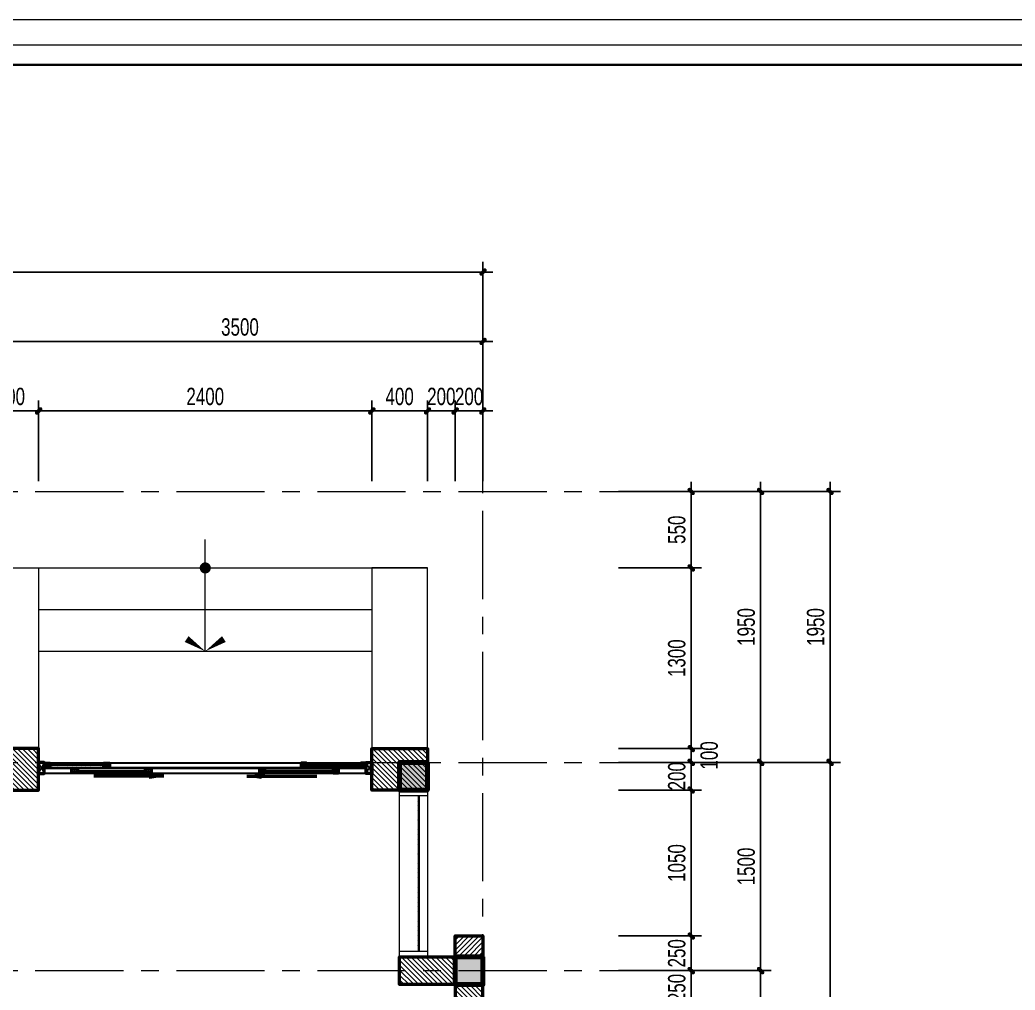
# Model space of a CAD drawing. Header units: inches. Extents: x 88947 to 296847, y 35049 to 161062.
# Drawn here: x 195426 to 202594, y 91069 to 98056 of the extents above; entities that cross this region are included whole.
import ezdxf

# ---------------------------------------------------------------- set-up
doc = ezdxf.new("R2010")
doc.units = ezdxf.units.IN
doc.header["$MEASUREMENT"] = 0
doc.header["$PDMODE"] = 1
doc.linetypes.add('ACAD_ISO03W100', pattern=[30, 12, -18])
doc.linetypes.add('CENTER', pattern=[50.8, 31.75, -6.35, 6.35, -6.35])
for name, color, linetype, lineweight in [('A-Dims', 145, 'Continuous', 25), ('A-Text', 30, 'Continuous', 9), ('A-Wall', 2, 'Continuous', 35), ('CUA', 42, 'Continuous', 20), ('DIM', 7, 'Continuous', 25), ('HACTH', 8, 'Continuous', 5), ('HATCH', 8, 'Continuous', 5), ('KHUNG 1', 6, 'Continuous', 70), ('KHUNG 2', 144, 'Continuous', 18), ('mb$0$CUA', 42, 'Continuous', 20), ('mb$0$HATCH', 69, 'Continuous', 15), ('mb$0$net cat', 51, 'Continuous', 50), ('mb$0$net manh', 251, 'Continuous', 5), ('NETMANH', 192, 'Continuous', 18), ('THAY', 3, 'Continuous', 18), ('TRUC', 252, 'ACAD_ISO03W100', 13), ('TUONG', 4, 'Continuous', 50)]:
    doc.layers.add(name, color=color, linetype=linetype, lineweight=lineweight)
doc.styles.add('VNI-HELVE-CONDENSE', font='VNARIAL.TTF', dxfattribs={"width": 0.7})
doc.dimstyles.new('TAS-100', dxfattribs={"dimscale": 50, "dimtxt": 2.5, "dimasz": 0.7, "dimexe": 1.5, "dimexo": 1.5, "dimgap": 0.8, "dimtad": 1, "dimdec": 0, "dimzin": 3, "dimdsep": 46, "dimtxsty": 'VNI-HELVE-CONDENSE', "dimblk": 'TICK', "dimcen": 2.5, "dimclrt": 71, "dimazin": 2, "dimtfac": 0.75, "dimtdec": 0, "dimtix": 1, "dimtmove": 2, "dimatfit": 2, "dimldrblk": 'TICK123', "dimfxl": 1.5, "dimtolj": 1, "dimtzin": 0, "dimarcsym": 0})
doc.dimstyles.new('TL100', dxfattribs={"dimscale": 0, "dimtxt": 250, "dimasz": 200, "dimexe": 100, "dimexo": 100, "dimgap": 100, "dimtad": 1, "dimdec": 0, "dimzin": 0, "dimdsep": 46, "dimtxsty": 'VNI-HELVE-CONDENSE', "dimblk": 'ARCHTICK', "dimcen": -6, "dimdle": 10, "dimclrd": 253, "dimclre": 256, "dimclrt": 256, "dimadec": 0, "dimazin": 0, "dimtfac": 0.005, "dimtdec": 0, "dimtix": 1, "dimtmove": 2, "dimatfit": 3, "dimldrblk": 'CLOSEDBLANK', "dimfxl": 1, "dimtolj": 1, "dimtzin": 0, "dimlwd": -1, "dimarcsym": 0})

# ---------------------------------------------------------------- blocks, each defined once
blk = doc.blocks.new('khung ten')
at = {"layer": 'A-Wall', "ltscale": 0.7}
blk.add_lwpolyline([(267204, -219099), (305804, -219099), (305804, -190799), (267204, -190799)], close=True, dxfattribs=at)
at = {"layer": 'KHUNG 2', "ltscale": 0.7}
blk.add_lwpolyline([(267004, -219299), (306004, -219299), (306004, -190599), (267004, -190599)], close=True, dxfattribs=at)
at = {"layer": 'NETMANH', "ltscale": 0.7}
blk.add_lwpolyline([(265004, -220042), (307004, -220042), (307004, -190342), (265004, -190342)], close=True, dxfattribs=at)
blk = doc.blocks.new('_ArchTick')
at = {"color": 0, "linetype": 'ByBlock', "const_width": 0.15}
blk.add_lwpolyline([(-0.5, -0.5), (0.5, 0.5)], dxfattribs=at)
blk = doc.blocks.new('TICK')
at = {"layer": 'A-Dims', "color": 1}
for p, q in [((-2, 0), (2, 0)), ((0, 1.5), (0, -1.5))]:
    blk.add_line(p, q, dxfattribs=at)
at = {"layer": 'A-Dims', "color": 1, "const_width": 0.788}
blk.add_lwpolyline([(-0.33, -0.35), (0.38, 0.38)], dxfattribs=at)
at = {"layer": 'A-Dims', "color": 1, "const_width": 0.394}
for points in [[(0.24, 0.52, -0.414214), (0.52, 0.52, -1)], [(0.52, 0.52, -0.414214), (0.52, 0.24, -1)], [(-0.47, -0.21, 0.414214), (-0.47, -0.49, 1)], [(-0.47, -0.49, 0.414214), (-0.19, -0.49, 1)]]:
    blk.add_lwpolyline(points, format="xyb", dxfattribs=at)
blk = doc.blocks.new('*D3049')
at = {"layer": 'Defpoints', "color": 0}
for p in [(13450, -3450), (14550, -3450), (13450, -8450)]:
    blk.add_point(p, dxfattribs=at)
at = {"layer": 'DIM', "color": 0, "lineweight": -2}
for p, q in [((13525, -3450), (14625, -3450)), ((14550, -8415), (14550, -3485)), ((13525, -8450), (14625, -8450))]:
    blk.add_line(p, q, dxfattribs=at)
at = {"layer": 'DIM', "color": 0, "lineweight": -2, "xscale": 35, "yscale": 35, "zscale": 35}
for p, rotation in [((14550, -3450), 90), ((14550, -8450), 270)]:
    blk.add_blockref('TICK', p, dxfattribs=dict(at, rotation=rotation))
at = {"layer": 'DIM', "color": 71, "insert": (14446.2, -5950), "char_height": 125, "attachment_point": 5, "rotation": 90, "style": 'VNI-HELVE-CONDENSE'}
blk.add_mtext('\\A1;5000', dxfattribs=at)
blk = doc.blocks.new('TICK123')
at = {"layer": 'A-Dims', "color": 1}
blk.add_lwpolyline([(0.05, 0, 0, 0.84, 0), (-2.11, 0, 8.4, 8.4, 0)], format="xyseb", dxfattribs=at)
blk = doc.blocks.new('*D3050')
at = {"layer": 'Defpoints', "color": 0}
for p in [(13450, -1950), (14550, -1950), (13450, -3450)]:
    blk.add_point(p, dxfattribs=at)
at = {"layer": 'DIM', "color": 0, "lineweight": -2}
for p, q in [((13525, -1950), (14625, -1950)), ((14550, -3415), (14550, -1985)), ((13525, -3450), (14625, -3450))]:
    blk.add_line(p, q, dxfattribs=at)
at = {"layer": 'DIM', "color": 0, "lineweight": -2, "xscale": 35, "yscale": 35, "zscale": 35}
for p, rotation in [((14550, -1950), 90), ((14550, -3450), 270)]:
    blk.add_blockref('TICK', p, dxfattribs=dict(at, rotation=rotation))
at = {"layer": 'DIM', "color": 71, "insert": (14446.2, -2700), "char_height": 125, "attachment_point": 5, "rotation": 90, "style": 'VNI-HELVE-CONDENSE'}
blk.add_mtext('\\A1;1500', dxfattribs=at)
blk = doc.blocks.new('*D3051')
at = {"layer": 'Defpoints', "color": 0}
for p in [(13450, -1950), (15050, -1950), (13450, -9950)]:
    blk.add_point(p, dxfattribs=at)
at = {"layer": 'DIM', "color": 0, "lineweight": -2}
for p, q in [((13525, -1950), (15125, -1950)), ((15050, -9915), (15050, -1985)), ((13525, -9950), (15125, -9950))]:
    blk.add_line(p, q, dxfattribs=at)
at = {"layer": 'DIM', "color": 0, "lineweight": -2, "xscale": 35, "yscale": 35, "zscale": 35}
for p, rotation in [((15050, -1950), 90), ((15050, -9950), 270)]:
    blk.add_blockref('TICK', p, dxfattribs=dict(at, rotation=rotation))
at = {"layer": 'DIM', "color": 71, "insert": (14946.2, -5950), "char_height": 125, "attachment_point": 5, "rotation": 90, "style": 'VNI-HELVE-CONDENSE'}
blk.add_mtext('\\A1;8000', dxfattribs=at)
blk = doc.blocks.new('*D3052')
at = {"layer": 'Defpoints', "color": 0}
for p in [(13450, -1950), (14050, -1950), (13450, -2150)]:
    blk.add_point(p, dxfattribs=at)
at = {"layer": 'DIM', "color": 0, "lineweight": -2}
for p, q in [((14050, -1915), (14050, -1880)), ((13525, -1950), (14125, -1950)), ((14050, -2150), (14050, -1950)), ((13525, -2150), (14125, -2150)), ((14050, -2185), (14050, -2220))]:
    blk.add_line(p, q, dxfattribs=at)
at = {"layer": 'DIM', "color": 0, "lineweight": -2, "xscale": 35, "yscale": 35, "zscale": 35}
for p, rotation in [((14050, -1950), 270), ((14050, -2150), 90)]:
    blk.add_blockref('TICK', p, dxfattribs=dict(at, rotation=rotation))
at = {"layer": 'DIM', "color": 71, "insert": (13946.2, -2050), "char_height": 125, "attachment_point": 5, "rotation": 90, "style": 'VNI-HELVE-CONDENSE'}
blk.add_mtext('\\A1;200', dxfattribs=at)
blk = doc.blocks.new('*D3053')
at = {"layer": 'Defpoints', "color": 0}
for p in [(13450, -2150), (13450, -3200), (14050, -3200)]:
    blk.add_point(p, dxfattribs=at)
at = {"layer": 'DIM', "color": 0, "lineweight": -2}
for p, q in [((13525, -2150), (14125, -2150)), ((14050, -2185), (14050, -3165)), ((13525, -3200), (14125, -3200))]:
    blk.add_line(p, q, dxfattribs=at)
at = {"layer": 'DIM', "color": 0, "lineweight": -2, "xscale": 35, "yscale": 35, "zscale": 35}
for p, rotation in [((14050, -2150), 90), ((14050, -3200), 270)]:
    blk.add_blockref('TICK', p, dxfattribs=dict(at, rotation=rotation))
at = {"layer": 'DIM', "color": 71, "insert": (13946.2, -2675), "char_height": 125, "attachment_point": 5, "rotation": 90, "style": 'VNI-HELVE-CONDENSE'}
blk.add_mtext('\\A1;1050', dxfattribs=at)
blk = doc.blocks.new('*D3054')
at = {"layer": 'Defpoints', "color": 0}
for p in [(13450, -3200), (13450, -3450), (14050, -3450)]:
    blk.add_point(p, dxfattribs=at)
at = {"layer": 'DIM', "color": 0, "lineweight": -2}
for p, q in [((14050, -3165), (14050, -3130)), ((13525, -3200), (14125, -3200)), ((14050, -3200), (14050, -3450)), ((13525, -3450), (14125, -3450)), ((14050, -3485), (14050, -3520))]:
    blk.add_line(p, q, dxfattribs=at)
at = {"layer": 'DIM', "color": 0, "lineweight": -2, "xscale": 35, "yscale": 35, "zscale": 35}
for p, rotation in [((14050, -3200), 270), ((14050, -3450), 90)]:
    blk.add_blockref('TICK', p, dxfattribs=dict(at, rotation=rotation))
at = {"layer": 'DIM', "color": 71, "insert": (13946.2, -3325), "char_height": 125, "attachment_point": 5, "rotation": 90, "style": 'VNI-HELVE-CONDENSE'}
blk.add_mtext('\\A1;250', dxfattribs=at)
blk = doc.blocks.new('*D3055')
at = {"layer": 'Defpoints', "color": 0}
for p in [(13450, -3450), (13450, -3700), (14050, -3700)]:
    blk.add_point(p, dxfattribs=at)
at = {"layer": 'DIM', "color": 0, "lineweight": -2}
for p, q in [((14050, -3415), (14050, -3380)), ((13525, -3450), (14125, -3450)), ((14050, -3450), (14050, -3700)), ((13525, -3700), (14125, -3700)), ((14050, -3735), (14050, -3770))]:
    blk.add_line(p, q, dxfattribs=at)
at = {"layer": 'DIM', "color": 0, "lineweight": -2, "xscale": 35, "yscale": 35, "zscale": 35}
for p, rotation in [((14050, -3450), 270), ((14050, -3700), 90)]:
    blk.add_blockref('TICK', p, dxfattribs=dict(at, rotation=rotation))
at = {"layer": 'DIM', "color": 71, "insert": (13946.2, -3575), "char_height": 125, "attachment_point": 5, "rotation": 90, "style": 'VNI-HELVE-CONDENSE'}
blk.add_mtext('\\A1;250', dxfattribs=at)
blk = doc.blocks.new('*D3069')
at = {"layer": 'Defpoints', "color": 0}
for p in [(12550, 1080.6), (9050, 0), (12550, 0)]:
    blk.add_point(p, dxfattribs=at)
at = {"layer": 'DIM', "color": 0, "lineweight": -2}
for p, q in [((9050, 75), (9050, 1155.6)), ((12550, 75), (12550, 1155.6)), ((9085, 1080.6), (12515, 1080.6))]:
    blk.add_line(p, q, dxfattribs=at)
at = {"layer": 'DIM', "color": 0, "lineweight": -2, "xscale": 35, "yscale": 35, "zscale": 35, "rotation": 180}
blk.add_blockref('TICK', (9050, 1080.6), dxfattribs=at)
at = {"layer": 'DIM', "color": 0, "lineweight": -2, "xscale": 35, "yscale": 35, "zscale": 35}
blk.add_blockref('TICK', (12550, 1080.6), dxfattribs=at)
at = {"layer": 'DIM', "color": 71, "insert": (10800, 1184.4), "char_height": 125, "attachment_point": 5, "style": 'VNI-HELVE-CONDENSE'}
blk.add_mtext('\\A1;3500', dxfattribs=at)
blk = doc.blocks.new('*D3070')
at = {"layer": 'Defpoints', "color": 0}
for p in [(12550, 1580.6), (12550, 0), (150, 0)]:
    blk.add_point(p, dxfattribs=at)
at = {"layer": 'DIM', "color": 0, "lineweight": -2}
for p, q in [((150, 75), (150, 1655.6)), ((12550, 75), (12550, 1655.6)), ((185, 1580.6), (12515, 1580.6))]:
    blk.add_line(p, q, dxfattribs=at)
at = {"layer": 'DIM', "color": 0, "lineweight": -2, "xscale": 35, "yscale": 35, "zscale": 35, "rotation": 180}
blk.add_blockref('TICK', (150, 1580.6), dxfattribs=at)
at = {"layer": 'DIM', "color": 0, "lineweight": -2, "xscale": 35, "yscale": 35, "zscale": 35}
blk.add_blockref('TICK', (12550, 1580.6), dxfattribs=at)
at = {"layer": 'DIM', "color": 71, "insert": (6350, 1684.3), "char_height": 125, "attachment_point": 5, "style": 'VNI-HELVE-CONDENSE'}
blk.add_mtext('\\A1;12400', dxfattribs=at)
blk = doc.blocks.new('*D3077')
at = {"layer": 'Defpoints', "color": 0}
for p in [(8950, 580.6), (8950, 0), (9350, 0)]:
    blk.add_point(p, dxfattribs=at)
at = {"layer": 'DIM', "color": 0, "lineweight": -2}
for p, q in [((8950, 75), (8950, 655.6)), ((9350, 75), (9350, 655.6)), ((9315, 580.6), (8985, 580.6))]:
    blk.add_line(p, q, dxfattribs=at)
at = {"layer": 'DIM', "color": 0, "lineweight": -2, "xscale": 35, "yscale": 35, "zscale": 35, "rotation": 180}
blk.add_blockref('TICK', (8950, 580.6), dxfattribs=at)
at = {"layer": 'DIM', "color": 0, "lineweight": -2, "xscale": 35, "yscale": 35, "zscale": 35}
blk.add_blockref('TICK', (9350, 580.6), dxfattribs=at)
at = {"layer": 'DIM', "color": 71, "insert": (9150, 684.3), "char_height": 125, "attachment_point": 5, "style": 'VNI-HELVE-CONDENSE'}
blk.add_mtext('\\A1;400', dxfattribs=at)
blk = doc.blocks.new('*D3078')
at = {"layer": 'Defpoints', "color": 0}
for p in [(12350, 580.6), (12350, 0), (12550, 0)]:
    blk.add_point(p, dxfattribs=at)
at = {"layer": 'DIM', "color": 0, "lineweight": -2}
for p, q in [((12350, 75), (12350, 655.6)), ((12550, 75), (12550, 655.6)), ((12315, 580.6), (12280, 580.6)), ((12550, 580.6), (12350, 580.6)), ((12585, 580.6), (12620, 580.6))]:
    blk.add_line(p, q, dxfattribs=at)
at = {"layer": 'DIM', "color": 0, "lineweight": -2, "xscale": 35, "yscale": 35, "zscale": 35}
blk.add_blockref('TICK', (12350, 580.6), dxfattribs=at)
at = {"layer": 'DIM', "color": 0, "lineweight": -2, "xscale": 35, "yscale": 35, "zscale": 35, "rotation": 180}
blk.add_blockref('TICK', (12550, 580.6), dxfattribs=at)
at = {"layer": 'DIM', "color": 71, "insert": (12450, 684.3), "char_height": 125, "attachment_point": 5, "style": 'VNI-HELVE-CONDENSE'}
blk.add_mtext('\\A1;200', dxfattribs=at)
blk = doc.blocks.new('*D3079')
at = {"layer": 'Defpoints', "color": 0}
for p in [(11750, 580.6), (11750, 0), (12150, 0)]:
    blk.add_point(p, dxfattribs=at)
at = {"layer": 'DIM', "color": 0, "lineweight": -2}
for p, q in [((11750, 75), (11750, 655.6)), ((12150, 75), (12150, 655.6)), ((12115, 580.6), (11785, 580.6))]:
    blk.add_line(p, q, dxfattribs=at)
at = {"layer": 'DIM', "color": 0, "lineweight": -2, "xscale": 35, "yscale": 35, "zscale": 35, "rotation": 180}
blk.add_blockref('TICK', (11750, 580.6), dxfattribs=at)
at = {"layer": 'DIM', "color": 0, "lineweight": -2, "xscale": 35, "yscale": 35, "zscale": 35}
blk.add_blockref('TICK', (12150, 580.6), dxfattribs=at)
at = {"layer": 'DIM', "color": 71, "insert": (11950, 684.3), "char_height": 125, "attachment_point": 5, "style": 'VNI-HELVE-CONDENSE'}
blk.add_mtext('\\A1;400', dxfattribs=at)
blk = doc.blocks.new('*D3157')
at = {"layer": 'Defpoints', "color": 0}
for p in [(13450, -1850), (14050, -1850), (13450, -1950)]:
    blk.add_point(p, dxfattribs=at)
at = {"layer": 'DIM', "color": 0, "lineweight": -2}
for p, q in [((14050, -1815), (14050, -1780)), ((13525, -1850), (14125, -1850)), ((14050, -1950), (14050, -1850)), ((13525, -1950), (14125, -1950)), ((14050, -1985), (14050, -2020))]:
    blk.add_line(p, q, dxfattribs=at)
at = {"layer": 'DIM', "color": 0, "lineweight": -2, "xscale": 35, "yscale": 35, "zscale": 35}
for p, rotation in [((14050, -1850), 270), ((14050, -1950), 90)]:
    blk.add_blockref('TICK', p, dxfattribs=dict(at, rotation=rotation))
at = {"layer": 'DIM', "color": 71, "insert": (14179.6, -1900), "char_height": 125, "attachment_point": 5, "rotation": 90, "style": 'VNI-HELVE-CONDENSE'}
blk.add_mtext('\\A1;100', dxfattribs=at)
blk = doc.blocks.new('*D3175')
at = {"layer": 'Defpoints', "color": 0}
for p in [(12150, 580.6), (12150, 0), (12350, 0)]:
    blk.add_point(p, dxfattribs=at)
at = {"layer": 'DIM', "color": 0, "lineweight": -2}
for p, q in [((12150, 75), (12150, 655.6)), ((12350, 75), (12350, 655.6)), ((12115, 580.6), (12080, 580.6)), ((12350, 580.6), (12150, 580.6)), ((12385, 580.6), (12420, 580.6))]:
    blk.add_line(p, q, dxfattribs=at)
at = {"layer": 'DIM', "color": 0, "lineweight": -2, "xscale": 35, "yscale": 35, "zscale": 35}
blk.add_blockref('TICK', (12150, 580.6), dxfattribs=at)
at = {"layer": 'DIM', "color": 0, "lineweight": -2, "xscale": 35, "yscale": 35, "zscale": 35, "rotation": 180}
blk.add_blockref('TICK', (12350, 580.6), dxfattribs=at)
at = {"layer": 'DIM', "color": 71, "insert": (12250, 684.3), "char_height": 125, "attachment_point": 5, "style": 'VNI-HELVE-CONDENSE'}
blk.add_mtext('\\A1;200', dxfattribs=at)
blk = doc.blocks.new('*D3177')
at = {"layer": 'Defpoints', "color": 0}
for p in [(13450, -550), (14050, -550), (13450, -1850)]:
    blk.add_point(p, dxfattribs=at)
at = {"layer": 'DIM', "color": 0, "lineweight": -2}
for p, q in [((13525, -550), (14125, -550)), ((14050, -1815), (14050, -585)), ((13525, -1850), (14125, -1850))]:
    blk.add_line(p, q, dxfattribs=at)
at = {"layer": 'DIM', "color": 0, "lineweight": -2, "xscale": 35, "yscale": 35, "zscale": 35}
for p, rotation in [((14050, -550), 90), ((14050, -1850), 270)]:
    blk.add_blockref('TICK', p, dxfattribs=dict(at, rotation=rotation))
at = {"layer": 'DIM', "color": 71, "insert": (13946.1, -1200), "char_height": 125, "attachment_point": 5, "rotation": 90, "style": 'VNI-HELVE-CONDENSE'}
blk.add_mtext('\\A1;1300', dxfattribs=at)
blk = doc.blocks.new('*D3186')
at = {"layer": 'Defpoints', "color": 0}
for p in [(9350, 580.6), (9350, 0), (11750, 0)]:
    blk.add_point(p, dxfattribs=at)
at = {"layer": 'DIM', "color": 0, "lineweight": -2}
for p, q in [((9350, 75), (9350, 655.6)), ((11750, 75), (11750, 655.6)), ((11715, 580.6), (9385, 580.6))]:
    blk.add_line(p, q, dxfattribs=at)
at = {"layer": 'DIM', "color": 0, "lineweight": -2, "xscale": 35, "yscale": 35, "zscale": 35, "rotation": 180}
blk.add_blockref('TICK', (9350, 580.6), dxfattribs=at)
at = {"layer": 'DIM', "color": 0, "lineweight": -2, "xscale": 35, "yscale": 35, "zscale": 35}
blk.add_blockref('TICK', (11750, 580.6), dxfattribs=at)
at = {"layer": 'DIM', "color": 71, "insert": (10550, 684.3), "char_height": 125, "attachment_point": 5, "style": 'VNI-HELVE-CONDENSE'}
blk.add_mtext('\\A1;2400', dxfattribs=at)
blk = doc.blocks.new('*D3193')
at = {"layer": 'Defpoints', "color": 0}
for p in [(13450, 0), (14050, 0), (13450, -550)]:
    blk.add_point(p, dxfattribs=at)
at = {"layer": 'DIM', "color": 0, "lineweight": -2}
for p, q in [((13525, 0), (14125, 0)), ((14050, -515), (14050, -35)), ((13525, -550), (14125, -550))]:
    blk.add_line(p, q, dxfattribs=at)
at = {"layer": 'DIM', "color": 0, "lineweight": -2, "xscale": 35, "yscale": 35, "zscale": 35}
for p, rotation in [((14050, 0), 90), ((14050, -550), 270)]:
    blk.add_blockref('TICK', p, dxfattribs=dict(at, rotation=rotation))
at = {"layer": 'DIM', "color": 71, "insert": (13946.2, -275), "char_height": 125, "attachment_point": 5, "rotation": 90, "style": 'VNI-HELVE-CONDENSE'}
blk.add_mtext('\\A1;550', dxfattribs=at)
blk = doc.blocks.new('*D3194')
at = {"layer": 'Defpoints', "color": 0}
for p in [(13950, 0), (13950, -1950), (14550, -1950)]:
    blk.add_point(p, dxfattribs=at)
at = {"layer": 'DIM', "color": 0, "lineweight": -2}
for p, q in [((14025, 0), (14625, 0)), ((14550, -35), (14550, -1915)), ((14025, -1950), (14625, -1950))]:
    blk.add_line(p, q, dxfattribs=at)
at = {"layer": 'DIM', "color": 0, "lineweight": -2, "xscale": 35, "yscale": 35, "zscale": 35}
for p, rotation in [((14550, 0), 90), ((14550, -1950), 270)]:
    blk.add_blockref('TICK', p, dxfattribs=dict(at, rotation=rotation))
at = {"layer": 'DIM', "color": 71, "insert": (14446.2, -975), "char_height": 125, "attachment_point": 5, "rotation": 90, "style": 'VNI-HELVE-CONDENSE'}
blk.add_mtext('\\A1;1950', dxfattribs=at)
blk = doc.blocks.new('*D3195')
at = {"layer": 'Defpoints', "color": 0}
for p in [(14450, 0), (14450, -1950), (15050, -1950)]:
    blk.add_point(p, dxfattribs=at)
at = {"layer": 'DIM', "color": 0, "lineweight": -2}
for p, q in [((14525, 0), (15125, 0)), ((15050, -35), (15050, -1915)), ((14525, -1950), (15125, -1950))]:
    blk.add_line(p, q, dxfattribs=at)
at = {"layer": 'DIM', "color": 0, "lineweight": -2, "xscale": 35, "yscale": 35, "zscale": 35}
for p, rotation in [((15050, 0), 90), ((15050, -1950), 270)]:
    blk.add_blockref('TICK', p, dxfattribs=dict(at, rotation=rotation))
at = {"layer": 'DIM', "color": 71, "insert": (14946.2, -975), "char_height": 125, "attachment_point": 5, "rotation": 90, "style": 'VNI-HELVE-CONDENSE'}
blk.add_mtext('\\A1;1950', dxfattribs=at)
blk = doc.blocks.new('A$C42FF647F')
at = {"layer": 'HATCH'}
h = blk.add_hatch(dxfattribs=at)
h.set_pattern_fill('ANSI31', color=256, scale=200, style=0)
h.set_pattern_definition([(135, (4200, -2150), (17.6777, 17.6777), [])])
h.paths.add_polyline_path([(4300, -1950), (4300, -1850), (3900, -1850), (3900, -2150), (4300, -2150)])
h = blk.add_hatch(dxfattribs=at)
h.set_pattern_fill('ANSI31', color=256, scale=200, style=0)
h.set_pattern_definition([(135, (7500, -2150), (17.6777, 17.6777), [])])
h.paths.add_polyline_path([(6700, -1950), (6700, -1850), (7100, -1850), (7100, -2150), (6800, -2150), (6700, -2150)])
h = blk.add_hatch(dxfattribs=at)
h.set_pattern_fill('ANSI31', color=256, scale=200, style=0)
h.set_pattern_definition([(225, (7475, -3350), (17.6777, -17.6777), [])])
h.paths.add_polyline_path([(7300, -3350), (7300, -3350), (7300, -3350), (7300, -3200), (7500, -3200), (7500, -3350)])
h = blk.add_hatch(dxfattribs=at)
h.set_pattern_fill('ANSI31', color=256, scale=200, style=0)
h.set_pattern_definition([(135, (7500, -3550), (17.6777, 17.6777), [])])
h.paths.add_polyline_path([(7300, -3550), (6900, -3550), (6900, -3350), (7300, -3350)])
h = blk.add_hatch(dxfattribs=at)
h.set_pattern_fill('ANSI31', color=256, scale=200, style=0)
h.set_pattern_definition([(135, (7650, -4150), (17.6777, 17.6777), [])])
h.paths.add_polyline_path([(7300, -3350), (7300, -3550), (7300, -3550), (7300, -4150), (7500, -4150), (7500, -3900), (7500, -3900), (7500, -3700), (7500, -3700), (7500, -3550), (7300, -3550)])
at = {"layer": 'mb$0$HATCH'}
h = blk.add_hatch(dxfattribs=at)
h.set_pattern_fill('ANSI32', color=256, angle=-180, style=0)
h.set_pattern_definition([(45, (4290, -1972.5), (-6.7352, 6.7352), []), (45, (4294.49, -1972.5), (-6.7352, 6.7352), [])])
h.paths.add_polyline_path([(4380, -1962.5), (4770, -1962.5), (4770, -1972.5), (4380, -1972.5)])
h = blk.add_hatch(dxfattribs=at)
h.set_pattern_fill('ANSI32', color=256, angle=-180, style=0)
h.set_pattern_definition([(135, (6710, -1972.5), (6.7352, 6.7352), []), (135, (6705.51, -1972.5), (6.7352, 6.7352), [])])
h.paths.add_polyline_path([(6620, -1962.5), (6230, -1962.5), (6230, -1972.5), (6620, -1972.5)])
h = blk.add_hatch(dxfattribs=at)
h.set_pattern_fill('ANSI32', color=256, angle=-180, style=0)
h.set_pattern_definition([(45, (4590, -2017.5), (-6.7352, 6.7352), []), (45, (4594.49, -2017.5), (-6.7352, 6.7352), [])])
h.paths.add_polyline_path([(4580, -2007.5), (5070, -2007.5), (5070, -2017.5), (4580, -2017.5)])
h = blk.add_hatch(dxfattribs=at)
h.set_pattern_fill('ANSI32', color=256, angle=-180, style=0)
h.set_pattern_definition([(135, (6410, -2017.5), (6.7352, 6.7352), []), (135, (6405.51, -2017.5), (6.7352, 6.7352), [])])
h.paths.add_polyline_path([(6420, -2007.5), (5930, -2007.5), (5930, -2017.5), (6420, -2017.5)])
h = blk.add_hatch(dxfattribs=at)
h.set_pattern_fill('ANSI32', color=256, angle=-90, style=0)
h.set_pattern_definition([(45, (7032.5, -4060), (6.73519, -6.73519), []), (45, (7032.5, -4055.51), (6.73519, -6.73519), [])])
h.paths.add_polyline_path([(7042.5, -3310), (7042.5, -2190), (7032.5, -2190), (7032.5, -3310)])
at = {"layer": 'CUA'}
for points in [[(6900, -2150), (7100, -2150), (7100, -2190), (6900, -2190)], [(6900, -3310), (7100, -3310), (7100, -3350), (6900, -3350)]]:
    blk.add_lwpolyline(points, close=True, dxfattribs=at)
at = {"layer": 'HATCH'}
blk.add_lwpolyline([(5500, -1150), (5500, -344.7)], dxfattribs=at)
at = {"layer": 'HATCH', "const_width": 40}
blk.add_lwpolyline([(5500, -570, -1), (5500, -530, -1)], format="xyb", close=True, dxfattribs=at)
at = {"layer": 'HATCH'}
for points in [[(5365.8, -1062.2, 50, 0, 0), (5500, -1150, 0, 0, 0)], [(5634.2, -1062.2, 50, 0, 0), (5500, -1150, 0, 0, 0)]]:
    blk.add_lwpolyline(points, format="xyseb", dxfattribs=at)
at = {"layer": 'KHUNG 1'}
for points in [[(7100, -1950), (6900, -1950), (6900, -2150), (7100, -2150)], [(7500, -3350), (7300, -3350), (7300, -3550), (7500, -3550)]]:
    blk.add_lwpolyline(points, close=True, dxfattribs=at)
for points in [[(7100, -2150), (6900, -2150), (7100, -1950), (6900, -1950)], [(7500, -3550), (7300, -3550), (7500, -3350), (7300, -3350)]]:
    blk.add_solid(points, dxfattribs=at)
at = {"layer": 'mb$0$CUA'}
for points in [[(4300, -1950), (6700, -1950)], [(4340, -1955), (6660, -1955)], [(4340, -1985), (6660, -1985)], [(4340, -1995), (6660, -1995)], [(4300, -2030), (6700, -2030)], [(4340, -2025), (6660, -2025)]]:
    blk.add_lwpolyline(points, dxfattribs=at)
for points in [[(4810, -1985), (4810, -1955), (4380, -1955), (4380, -1985)], [(4380, -1962.5), (4770, -1962.5), (4770, -1972.5), (4380, -1972.5)], [(5110, -2025), (5110, -1995), (4580, -1995), (4580, -2025)], [(5890, -2025), (5890, -1995), (6420, -1995), (6420, -2025)], [(6190, -1985), (6190, -1955), (6620, -1955), (6620, -1985)], [(6620, -1962.5), (6230, -1962.5), (6230, -1972.5), (6620, -1972.5)], [(4580, -2007.5), (5070, -2007.5), (5070, -2017.5), (4580, -2017.5)], [(6420, -2007.5), (5930, -2007.5), (5930, -2017.5), (6420, -2017.5)], [(7042.5, -3310), (7042.5, -2190), (7032.5, -2190), (7032.5, -3310)]]:
    blk.add_lwpolyline(points, close=True, dxfattribs=at)
at = {"layer": 'mb$0$net cat'}
for points in [[(4300, -1950), (4300, -2030), (4340, -2030), (4340, -1950)], [(4340, -1985), (4340, -1955), (4380, -1955), (4380, -1985)], [(4540, -2025), (4540, -1995), (4580, -1995), (4580, -2025)], [(4770, -1985), (4770, -1955), (4810, -1955), (4810, -1985)], [(5070, -2025), (5070, -1995), (5110, -1995), (5110, -2025)], [(5930, -2025), (5930, -1995), (5890, -1995), (5890, -2025)], [(6230, -1985), (6230, -1955), (6190, -1955), (6190, -1985)], [(6460, -2025), (6460, -1995), (6420, -1995), (6420, -2025)], [(6660, -1985), (6660, -1955), (6620, -1955), (6620, -1985)], [(6700, -1950), (6700, -2030), (6660, -2030), (6660, -1950)]]:
    blk.add_lwpolyline(points, close=True, dxfattribs=at)
at = {"layer": 'mb$0$net manh'}
for points in [[(4300, -1950), (4340, -2030)], [(4340, -1950), (4300, -2030)], [(4340, -1955), (4380, -1985)], [(4340, -1985), (4380, -1955)], [(4540, -1995), (4580, -2025)], [(4540, -2025), (4580, -1995)], [(4770, -1955), (4810, -1985)], [(4770, -1985), (4810, -1955)], [(5070, -1995), (5110, -2025)], [(5070, -2025), (5110, -1995)], [(5930, -1995), (5890, -2025)], [(5930, -2025), (5890, -1995)], [(6230, -1955), (6190, -1985)], [(6230, -1985), (6190, -1955)], [(6460, -1995), (6420, -2025)], [(6460, -2025), (6420, -1995)], [(6660, -1955), (6620, -1985)], [(6660, -1985), (6620, -1955)], [(6700, -1950), (6660, -2030)], [(6660, -1950), (6700, -2030)]]:
    blk.add_lwpolyline(points, dxfattribs=at)
at = {"layer": 'THAY'}
for points in [[(3900, -550), (7100, -550)], [(4300, -850), (6700, -850)], [(4300, -1150), (6700, -1150)]]:
    blk.add_lwpolyline(points, dxfattribs=at)
for points in [[(3900, -550), (4300, -550), (4300, -1850), (3900, -1850)], [(7100, -550), (6700, -550), (6700, -1850), (7100, -1850)], [(6900, -2150), (7100, -2150), (7100, -3350), (6900, -3350)]]:
    blk.add_lwpolyline(points, close=True, dxfattribs=at)
at = {"layer": 'TUONG'}
for points in [[(4300, -1950), (4300, -1850), (3900, -1850), (3900, -2150), (4300, -2150), (4300, -1950), (4300, -1950)], [(6700, -1950), (6700, -1850), (7100, -1850), (7100, -2150), (6800, -2150), (6700, -2150), (6700, -1950), (6700, -1950)], [(7300, -3350), (7300, -3350), (7300, -3350), (7300, -3350), (7300, -3350), (7300, -3350), (7300, -3350), (7300, -3350), (7300, -3200), (7500, -3200), (7500, -3350), (7500, -3350), (7500, -3350), (7300, -3350), (7300, -3350)], [(7300, -3350), (7300, -3550), (7300, -3550), (7300, -3550), (7300, -4150), (7500, -4150), (7500, -3900), (7500, -3900), (7500, -3700), (7500, -3700), (7500, -3550), (7300, -3550), (7300, -3350)]]:
    blk.add_lwpolyline(points, dxfattribs=at)
blk.add_lwpolyline([(7300, -3550), (6900, -3550), (6900, -3350), (7300, -3350)], close=True, dxfattribs=at)
for points in [[(5200.7, -2050), (4696.3, -2050)], [(5799.3, -2050), (6303.7, -2050)]]:
    blk.add_leader(points, dimstyle='TL100', override={"dimscale": 1, "dimasz": 100, "dimtad": 0}, dxfattribs=at)
blk = doc.blocks.new('A$C4B9C0102')
at = {"layer": 'DIM'}
for base, p1, picture, middle in [((12550, 1580.6), (150, 0), '*D3070', (6350, 1684.3)), ((12550, 1080.6), (9050, 0), '*D3069', (10800, 1184.4))]:
    dim = blk.add_linear_dim(base=base, p1=p1, p2=(12550, 0), dimstyle='TAS-100', dxfattribs=at)
    dim.commit()
    dim.dimension.update_dxf_attribs({"geometry": picture, "text_midpoint": middle})
for base, p1, p2, angle, picture, middle in [((8950, 580.6), (9350, 0), (8950, 0), 180, '*D3077', (9150, 684.3)), ((9350, 580.6), (11750, 0), (9350, 0), 180, '*D3186', (10550, 684.3)), ((11750, 580.6), (12150, 0), (11750, 0), 180, '*D3079', (11950, 684.3)), ((12150, 580.6), (12350, 0), (12150, 0), 180, '*D3175', (12250, 684.3)), ((12350, 580.6), (12550, 0), (12350, 0), 180, '*D3078', (12450, 684.3)), ((14050, 0), (13450, -550), (13450, 0), 90, '*D3193', (13946.2, -275)), ((14550, -1950), (13950, 0), (13950, -1950), 90, '*D3194', (14446.2, -975)), ((15050, -1950), (14450, 0), (14450, -1950), 90, '*D3195', (14946.2, -975)), ((14050, -550), (13450, -1850), (13450, -550), 90, '*D3177', (13946.1, -1200)), ((14550, -1950), (13450, -3450), (13450, -1950), 90, '*D3050', (14446.2, -2700)), ((15050, -1950), (13450, -9950), (13450, -1950), 90, '*D3051', (14946.2, -5950)), ((14050, -1950), (13450, -2150), (13450, -1950), 90, '*D3052', (13946.2, -2050)), ((14050, -3200), (13450, -2150), (13450, -3200), 90, '*D3053', (13946.2, -2675)), ((14050, -3450), (13450, -3200), (13450, -3450), 90, '*D3054', (13946.2, -3325)), ((14550, -3450), (13450, -8450), (13450, -3450), 90, '*D3049', (14446.2, -5950)), ((14050, -3700), (13450, -3450), (13450, -3700), 90, '*D3055', (13946.2, -3575))]:
    dim = blk.add_linear_dim(base=base, p1=p1, p2=p2, angle=angle, dimstyle='TAS-100', dxfattribs=at)
    dim.commit()
    dim.dimension.update_dxf_attribs({"geometry": picture, "text_midpoint": middle})
dim = blk.add_linear_dim(base=(14050, -1850), p1=(13450, -1950), p2=(13450, -1850), angle=90, dimstyle='TAS-100', dxfattribs=at)
dim.commit()
dim.dimension.update_dxf_attribs({"geometry": '*D3157', "text_midpoint": (14179.6, -1900), "dimtype": 128})

msp = doc.modelspace()

# ---------------------------------------------------------------- linework, layer by layer
at = {"layer": 'TRUC', "linetype": 'CENTER', "ltscale": 20}
for points in [[(198761.3, 82709), (198761.3, 95209)], [(184361.3, 94659), (200761.3, 94659)], [(184361.3, 92709), (200761.3, 92709)], [(184361.3, 91209), (200761.3, 91209)]]:
    msp.add_lwpolyline(points, dxfattribs=at)

# ---------------------------------------------------------------- block references
at = {"layer": 'A-Text', "xscale": 0.7071428571362048, "yscale": 0.7071428573544836, "zscale": 0.7071428573664265}
msp.add_blockref('khung ten', (-9348.5, 232654.8), dxfattribs=at)
at = {"layer": 'DIM'}
msp.add_blockref('A$C4B9C0102', (186211.3, 94659), dxfattribs=at)
at = {"layer": 'HACTH'}
msp.add_blockref('A$C42FF647F', (191261.3, 94659), dxfattribs=at)

doc.saveas('drawing.dxf')
